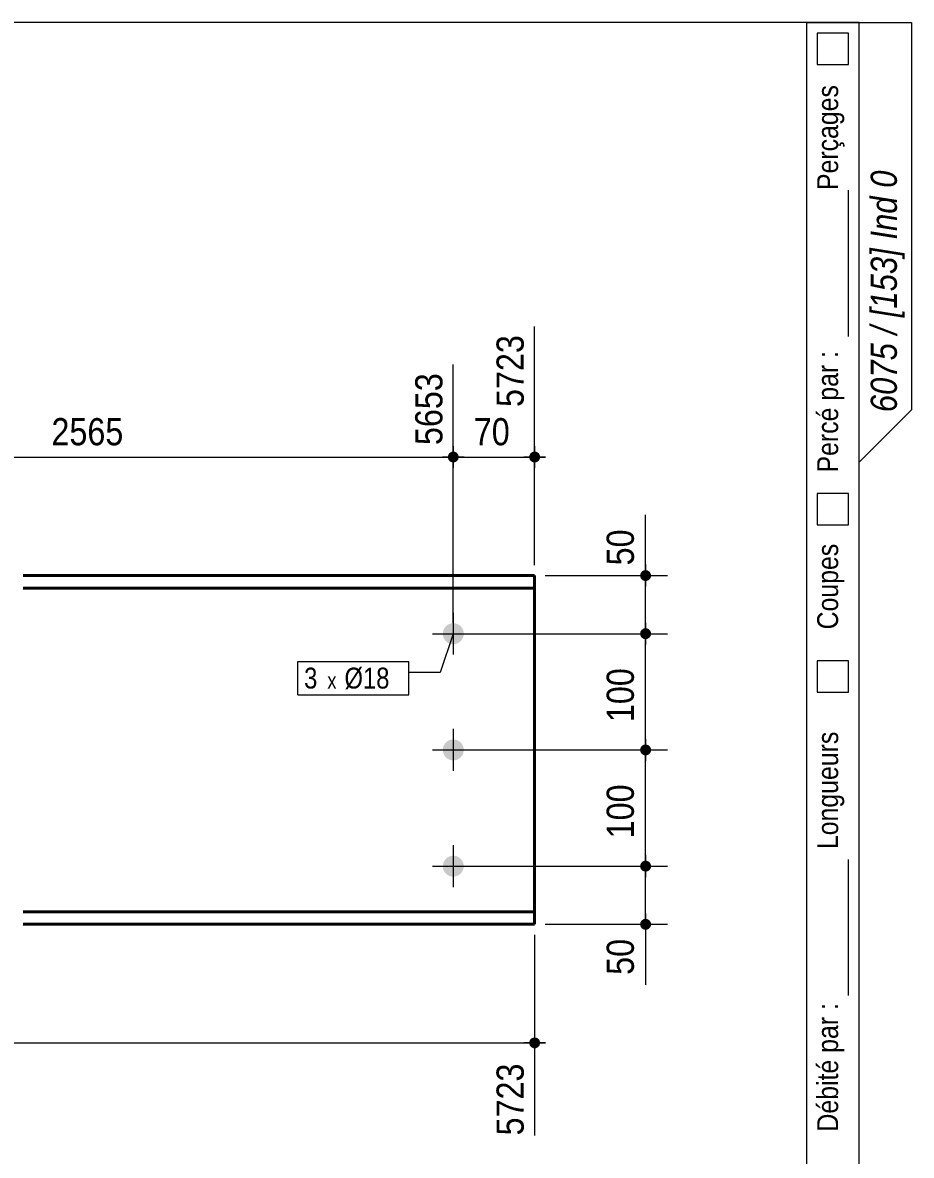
# Model space of a CAD drawing. Header units: millimetres. Extents: x 2 to 287, y 5 to 195.
# Drawn here: x 202.1 to 287, y 86.7 to 195 of the extents above; entities that cross this region are included whole.
import ezdxf

# ---------------------------------------------------------------- set-up
doc = ezdxf.new("R2010")
doc.units = ezdxf.units.MM
for name, color, linetype, lineweight in [('Autre type objet', 1, 'Continuous', 0), ('Boulon', 7, 'Continuous', 0), ('Cotation', 7, 'Continuous', 0), ('Désignation boulon', 3, 'Continuous', 0), ('Feuille dessin', 5, 'Continuous', 0), ('Piece', 2, 'Continuous', 0)]:
    doc.layers.add(name, color=color, linetype=linetype, lineweight=lineweight)
doc.styles.add('ARIAL', font='ARIAL.TTF')
doc.styles.add('ARIAL_ITALIC', font='ARIALI.TTF')
doc.styles.add('COMIC_SANS_MS', font='COMIC.TTF')

# ---------------------------------------------------------------- blocks, each defined once
blk = doc.blocks.new('*A6')
at = {"layer": 'Boulon'}
for points in [[(242.22, 136.61), (242.22, 136.64), (242.22, 136.66), (242.22, 136.69), (242.22, 136.71), (242.23, 136.74), (242.23, 136.76), (242.24, 136.79), (242.24, 136.81), (242.25, 136.83), (242.25, 136.86), (242.26, 136.88), (242.27, 136.9), (242.28, 136.93), (242.28, 136.95), (242.29, 136.97), (242.3, 137), (242.31, 137.02), (242.32, 137.04), (242.34, 137.06), (242.35, 137.08), (242.36, 137.1), (242.37, 137.13), (242.39, 137.15), (242.4, 137.17), (242.41, 137.19), (242.43, 137.21), (242.44, 137.22), (242.46, 137.24), (242.48, 137.26), (242.49, 137.28), (242.51, 137.3), (242.53, 137.31), (242.55, 137.33), (242.56, 137.35), (242.58, 137.36), (242.6, 137.38), (242.62, 137.39), (242.64, 137.41), (242.66, 137.42), (242.68, 137.43), (242.7, 137.45), (242.72, 137.46), (242.75, 137.47), (242.77, 137.48), (242.79, 137.49), (242.81, 137.5), (242.83, 137.51), (242.86, 137.52), (242.88, 137.53), (242.9, 137.54), (242.93, 137.55), (242.95, 137.55), (242.97, 137.56), (243, 137.57), (243.02, 137.57), (243.05, 137.58), (243.07, 137.58), (243.09, 137.58), (243.12, 137.59), (243.14, 137.59), (243.17, 137.59), (243.19, 137.59), (243.22, 137.59), (243.24, 137.59), (243.27, 137.59), (243.29, 137.59), (243.32, 137.59), (243.34, 137.58), (243.36, 137.58), (243.39, 137.58), (243.41, 137.57), (243.44, 137.57), (243.46, 137.56), (243.48, 137.55), (243.51, 137.55), (243.53, 137.54), (243.55, 137.53), (243.58, 137.52), (243.6, 137.51), (243.62, 137.5), (243.64, 137.49), (243.67, 137.48), (243.69, 137.47), (243.71, 137.46), (243.73, 137.45), (243.75, 137.43), (243.77, 137.42), (243.79, 137.41), (243.81, 137.39), (243.83, 137.38), (243.85, 137.36), (243.87, 137.35), (243.89, 137.33), (243.91, 137.31), (243.92, 137.3), (243.94, 137.28), (243.96, 137.26), (243.97, 137.24), (243.99, 137.22), (244.01, 137.21), (244.02, 137.19), (244.03, 137.17), (244.05, 137.15), (244.06, 137.13), (244.08, 137.1), (244.09, 137.08), (244.1, 137.06), (244.11, 137.04), (244.12, 137.02), (244.13, 137), (244.14, 136.97), (244.15, 136.95), (244.16, 136.93), (244.17, 136.9), (244.17, 136.88), (244.18, 136.86), (244.19, 136.83), (244.19, 136.81), (244.2, 136.79), (244.2, 136.76), (244.21, 136.74), (244.21, 136.71), (244.21, 136.69), (244.21, 136.66), (244.22, 136.64), (244.22, 136.61), (244.22, 136.59), (244.22, 136.57), (244.22, 136.54), (244.21, 136.52), (244.21, 136.49), (244.21, 136.47), (244.21, 136.44), (244.2, 136.42), (244.2, 136.39), (244.19, 136.37), (244.19, 136.35), (244.18, 136.32), (244.17, 136.3), (244.17, 136.28), (244.16, 136.25), (244.15, 136.23), (244.14, 136.21), (244.13, 136.18), (244.12, 136.16), (244.11, 136.14), (244.1, 136.12), (244.09, 136.1), (244.08, 136.08), (244.06, 136.06), (244.05, 136.03), (244.03, 136.01), (244.02, 135.99), (244.01, 135.97), (243.99, 135.96), (243.97, 135.94), (243.96, 135.92), (243.94, 135.9), (243.92, 135.88), (243.91, 135.87), (243.89, 135.85), (243.87, 135.83), (243.85, 135.82), (243.83, 135.8), (243.81, 135.79), (243.79, 135.77), (243.77, 135.76), (243.75, 135.75), (243.73, 135.73), (243.71, 135.72), (243.69, 135.71), (243.67, 135.7), (243.64, 135.69), (243.62, 135.68), (243.6, 135.67), (243.58, 135.66), (243.55, 135.65), (243.53, 135.64), (243.51, 135.63), (243.48, 135.63), (243.46, 135.62), (243.44, 135.61), (243.41, 135.61), (243.39, 135.6), (243.36, 135.6), (243.34, 135.6), (243.32, 135.59), (243.29, 135.59), (243.27, 135.59), (243.24, 135.59), (243.22, 135.59), (243.19, 135.59), (243.17, 135.59), (243.14, 135.59), (243.12, 135.59), (243.09, 135.6), (243.07, 135.6), (243.05, 135.6), (243.02, 135.61), (243, 135.61), (242.97, 135.62), (242.95, 135.63), (242.93, 135.63), (242.9, 135.64), (242.88, 135.65), (242.86, 135.66), (242.83, 135.67), (242.81, 135.68), (242.79, 135.69), (242.77, 135.7), (242.75, 135.71), (242.72, 135.72), (242.7, 135.73), (242.68, 135.75), (242.66, 135.76), (242.64, 135.77), (242.62, 135.79), (242.6, 135.8), (242.58, 135.82), (242.56, 135.83), (242.55, 135.85), (242.53, 135.87), (242.51, 135.88), (242.49, 135.9), (242.48, 135.92), (242.46, 135.94), (242.44, 135.96), (242.43, 135.97), (242.41, 135.99), (242.4, 136.01), (242.39, 136.03), (242.37, 136.06), (242.36, 136.08), (242.35, 136.1), (242.34, 136.12), (242.32, 136.14), (242.31, 136.16), (242.3, 136.18), (242.29, 136.21), (242.28, 136.23), (242.28, 136.25), (242.27, 136.28), (242.26, 136.3), (242.25, 136.32), (242.25, 136.35), (242.24, 136.37), (242.24, 136.39), (242.23, 136.42), (242.23, 136.44), (242.22, 136.47), (242.22, 136.49), (242.22, 136.52), (242.22, 136.54), (242.22, 136.57), (242.22, 136.59)], [(242.22, 125.5), (242.22, 125.53), (242.22, 125.55), (242.22, 125.58), (242.22, 125.6), (242.23, 125.63), (242.23, 125.65), (242.24, 125.67), (242.24, 125.7), (242.25, 125.72), (242.25, 125.75), (242.26, 125.77), (242.27, 125.79), (242.28, 125.82), (242.28, 125.84), (242.29, 125.86), (242.3, 125.88), (242.31, 125.91), (242.32, 125.93), (242.34, 125.95), (242.35, 125.97), (242.36, 125.99), (242.37, 126.01), (242.39, 126.03), (242.4, 126.05), (242.41, 126.07), (242.43, 126.09), (242.44, 126.11), (242.46, 126.13), (242.48, 126.15), (242.49, 126.17), (242.51, 126.19), (242.53, 126.2), (242.55, 126.22), (242.56, 126.24), (242.58, 126.25), (242.6, 126.27), (242.62, 126.28), (242.64, 126.3), (242.66, 126.31), (242.68, 126.32), (242.7, 126.34), (242.72, 126.35), (242.75, 126.36), (242.77, 126.37), (242.79, 126.38), (242.81, 126.39), (242.83, 126.4), (242.86, 126.41), (242.88, 126.42), (242.9, 126.43), (242.93, 126.44), (242.95, 126.44), (242.97, 126.45), (243, 126.45), (243.02, 126.46), (243.05, 126.46), (243.07, 126.47), (243.09, 126.47), (243.12, 126.47), (243.14, 126.48), (243.17, 126.48), (243.19, 126.48), (243.22, 126.48), (243.24, 126.48), (243.27, 126.48), (243.29, 126.48), (243.32, 126.47), (243.34, 126.47), (243.36, 126.47), (243.39, 126.46), (243.41, 126.46), (243.44, 126.45), (243.46, 126.45), (243.48, 126.44), (243.51, 126.44), (243.53, 126.43), (243.55, 126.42), (243.58, 126.41), (243.6, 126.4), (243.62, 126.39), (243.64, 126.38), (243.67, 126.37), (243.69, 126.36), (243.71, 126.35), (243.73, 126.34), (243.75, 126.32), (243.77, 126.31), (243.79, 126.3), (243.81, 126.28), (243.83, 126.27), (243.85, 126.25), (243.87, 126.24), (243.89, 126.22), (243.91, 126.2), (243.92, 126.19), (243.94, 126.17), (243.96, 126.15), (243.97, 126.13), (243.99, 126.11), (244.01, 126.09), (244.02, 126.07), (244.03, 126.05), (244.05, 126.03), (244.06, 126.01), (244.08, 125.99), (244.09, 125.97), (244.1, 125.95), (244.11, 125.93), (244.12, 125.91), (244.13, 125.88), (244.14, 125.86), (244.15, 125.84), (244.16, 125.82), (244.17, 125.79), (244.17, 125.77), (244.18, 125.75), (244.19, 125.72), (244.19, 125.7), (244.2, 125.67), (244.2, 125.65), (244.21, 125.63), (244.21, 125.6), (244.21, 125.58), (244.21, 125.55), (244.22, 125.53), (244.22, 125.5), (244.22, 125.48), (244.22, 125.45), (244.22, 125.43), (244.21, 125.41), (244.21, 125.38), (244.21, 125.36), (244.21, 125.33), (244.2, 125.31), (244.2, 125.28), (244.19, 125.26), (244.19, 125.24), (244.18, 125.21), (244.17, 125.19), (244.17, 125.17), (244.16, 125.14), (244.15, 125.12), (244.14, 125.1), (244.13, 125.07), (244.12, 125.05), (244.11, 125.03), (244.1, 125.01), (244.09, 124.99), (244.08, 124.96), (244.06, 124.94), (244.05, 124.92), (244.03, 124.9), (244.02, 124.88), (244.01, 124.86), (243.99, 124.84), (243.97, 124.83), (243.96, 124.81), (243.94, 124.79), (243.92, 124.77), (243.91, 124.75), (243.89, 124.74), (243.87, 124.72), (243.85, 124.71), (243.83, 124.69), (243.81, 124.68), (243.79, 124.66), (243.77, 124.65), (243.75, 124.63), (243.73, 124.62), (243.71, 124.61), (243.69, 124.6), (243.67, 124.59), (243.64, 124.57), (243.62, 124.56), (243.6, 124.56), (243.58, 124.55), (243.55, 124.54), (243.53, 124.53), (243.51, 124.52), (243.48, 124.52), (243.46, 124.51), (243.44, 124.5), (243.41, 124.5), (243.39, 124.49), (243.36, 124.49), (243.34, 124.49), (243.32, 124.48), (243.29, 124.48), (243.27, 124.48), (243.24, 124.48), (243.22, 124.48), (243.19, 124.48), (243.17, 124.48), (243.14, 124.48), (243.12, 124.48), (243.09, 124.49), (243.07, 124.49), (243.05, 124.49), (243.02, 124.5), (243, 124.5), (242.97, 124.51), (242.95, 124.52), (242.93, 124.52), (242.9, 124.53), (242.88, 124.54), (242.86, 124.55), (242.83, 124.56), (242.81, 124.56), (242.79, 124.57), (242.77, 124.59), (242.75, 124.6), (242.72, 124.61), (242.7, 124.62), (242.68, 124.63), (242.66, 124.65), (242.64, 124.66), (242.62, 124.68), (242.6, 124.69), (242.58, 124.71), (242.56, 124.72), (242.55, 124.74), (242.53, 124.75), (242.51, 124.77), (242.49, 124.79), (242.48, 124.81), (242.46, 124.83), (242.44, 124.84), (242.43, 124.86), (242.41, 124.88), (242.4, 124.9), (242.39, 124.92), (242.37, 124.94), (242.36, 124.96), (242.35, 124.99), (242.34, 125.01), (242.32, 125.03), (242.31, 125.05), (242.3, 125.07), (242.29, 125.1), (242.28, 125.12), (242.28, 125.14), (242.27, 125.17), (242.26, 125.19), (242.25, 125.21), (242.25, 125.24), (242.24, 125.26), (242.24, 125.28), (242.23, 125.31), (242.23, 125.33), (242.22, 125.36), (242.22, 125.38), (242.22, 125.41), (242.22, 125.43), (242.22, 125.45), (242.22, 125.48)], [(242.22, 114.39), (242.22, 114.42), (242.22, 114.44), (242.22, 114.47), (242.22, 114.49), (242.23, 114.51), (242.23, 114.54), (242.24, 114.56), (242.24, 114.59), (242.25, 114.61), (242.25, 114.63), (242.26, 114.66), (242.27, 114.68), (242.28, 114.7), (242.28, 114.73), (242.29, 114.75), (242.3, 114.77), (242.31, 114.8), (242.32, 114.82), (242.34, 114.84), (242.35, 114.86), (242.36, 114.88), (242.37, 114.9), (242.39, 114.92), (242.4, 114.94), (242.41, 114.96), (242.43, 114.98), (242.44, 115), (242.46, 115.02), (242.48, 115.04), (242.49, 115.06), (242.51, 115.07), (242.53, 115.09), (242.55, 115.11), (242.56, 115.13), (242.58, 115.14), (242.6, 115.16), (242.62, 115.17), (242.64, 115.19), (242.66, 115.2), (242.68, 115.21), (242.7, 115.23), (242.72, 115.24), (242.75, 115.25), (242.77, 115.26), (242.79, 115.27), (242.81, 115.28), (242.83, 115.29), (242.86, 115.3), (242.88, 115.31), (242.9, 115.32), (242.93, 115.32), (242.95, 115.33), (242.97, 115.34), (243, 115.34), (243.02, 115.35), (243.05, 115.35), (243.07, 115.36), (243.09, 115.36), (243.12, 115.36), (243.14, 115.37), (243.17, 115.37), (243.19, 115.37), (243.22, 115.37), (243.24, 115.37), (243.27, 115.37), (243.29, 115.37), (243.32, 115.36), (243.34, 115.36), (243.36, 115.36), (243.39, 115.35), (243.41, 115.35), (243.44, 115.34), (243.46, 115.34), (243.48, 115.33), (243.51, 115.32), (243.53, 115.32), (243.55, 115.31), (243.58, 115.3), (243.6, 115.29), (243.62, 115.28), (243.64, 115.27), (243.67, 115.26), (243.69, 115.25), (243.71, 115.24), (243.73, 115.23), (243.75, 115.21), (243.77, 115.2), (243.79, 115.19), (243.81, 115.17), (243.83, 115.16), (243.85, 115.14), (243.87, 115.13), (243.89, 115.11), (243.91, 115.09), (243.92, 115.07), (243.94, 115.06), (243.96, 115.04), (243.97, 115.02), (243.99, 115), (244.01, 114.98), (244.02, 114.96), (244.03, 114.94), (244.05, 114.92), (244.06, 114.9), (244.08, 114.88), (244.09, 114.86), (244.1, 114.84), (244.11, 114.82), (244.12, 114.8), (244.13, 114.77), (244.14, 114.75), (244.15, 114.73), (244.16, 114.7), (244.17, 114.68), (244.17, 114.66), (244.18, 114.63), (244.19, 114.61), (244.19, 114.59), (244.2, 114.56), (244.2, 114.54), (244.21, 114.51), (244.21, 114.49), (244.21, 114.47), (244.21, 114.44), (244.22, 114.42), (244.22, 114.39), (244.22, 114.37), (244.22, 114.34), (244.22, 114.32), (244.21, 114.29), (244.21, 114.27), (244.21, 114.25), (244.21, 114.22), (244.2, 114.2), (244.2, 114.17), (244.19, 114.15), (244.19, 114.12), (244.18, 114.1), (244.17, 114.08), (244.17, 114.05), (244.16, 114.03), (244.15, 114.01), (244.14, 113.99), (244.13, 113.96), (244.12, 113.94), (244.11, 113.92), (244.1, 113.9), (244.09, 113.87), (244.08, 113.85), (244.06, 113.83), (244.05, 113.81), (244.03, 113.79), (244.02, 113.77), (244.01, 113.75), (243.99, 113.73), (243.97, 113.71), (243.96, 113.7), (243.94, 113.68), (243.92, 113.66), (243.91, 113.64), (243.89, 113.63), (243.87, 113.61), (243.85, 113.59), (243.83, 113.58), (243.81, 113.56), (243.79, 113.55), (243.77, 113.54), (243.75, 113.52), (243.73, 113.51), (243.71, 113.5), (243.69, 113.49), (243.67, 113.47), (243.64, 113.46), (243.62, 113.45), (243.6, 113.44), (243.58, 113.43), (243.55, 113.43), (243.53, 113.42), (243.51, 113.41), (243.48, 113.4), (243.46, 113.4), (243.44, 113.39), (243.41, 113.39), (243.39, 113.38), (243.36, 113.38), (243.34, 113.38), (243.32, 113.37), (243.29, 113.37), (243.27, 113.37), (243.24, 113.37), (243.22, 113.37), (243.19, 113.37), (243.17, 113.37), (243.14, 113.37), (243.12, 113.37), (243.09, 113.38), (243.07, 113.38), (243.05, 113.38), (243.02, 113.39), (243, 113.39), (242.97, 113.4), (242.95, 113.4), (242.93, 113.41), (242.9, 113.42), (242.88, 113.43), (242.86, 113.43), (242.83, 113.44), (242.81, 113.45), (242.79, 113.46), (242.77, 113.47), (242.75, 113.49), (242.72, 113.5), (242.7, 113.51), (242.68, 113.52), (242.66, 113.54), (242.64, 113.55), (242.62, 113.56), (242.6, 113.58), (242.58, 113.59), (242.56, 113.61), (242.55, 113.63), (242.53, 113.64), (242.51, 113.66), (242.49, 113.68), (242.48, 113.7), (242.46, 113.71), (242.44, 113.73), (242.43, 113.75), (242.41, 113.77), (242.4, 113.79), (242.39, 113.81), (242.37, 113.83), (242.36, 113.85), (242.35, 113.87), (242.34, 113.9), (242.32, 113.92), (242.31, 113.94), (242.3, 113.96), (242.29, 113.99), (242.28, 114.01), (242.28, 114.03), (242.27, 114.05), (242.26, 114.08), (242.25, 114.1), (242.25, 114.12), (242.24, 114.15), (242.24, 114.17), (242.23, 114.2), (242.23, 114.22), (242.22, 114.25), (242.22, 114.27), (242.22, 114.29), (242.22, 114.32), (242.22, 114.34), (242.22, 114.37)]]:
    blk.add_hatch(color=256, dxfattribs=at).paths.add_polyline_path(points, flags=17)
at = {"layer": 'Boulon', "linetype": 'Continuous', "lineweight": 0}
for p, q in [((243.22, 138.59), (243.22, 134.59)), ((241.22, 136.59), (245.22, 136.59)), ((243.22, 127.48), (243.22, 123.48)), ((241.22, 125.48), (245.22, 125.48)), ((243.22, 116.37), (243.22, 112.37)), ((241.22, 114.37), (245.22, 114.37))]:
    blk.add_line(p, q, dxfattribs=at)
blk = doc.blocks.new('*A7')
at = {"layer": 'Piece', "color": 2, "linetype": 'Continuous', "lineweight": 40}
for p, q in [((202.106034, 142.145616), (250.994923, 142.145616)), ((250.994923, 142.145616), (250.994923, 108.812283)), ((250.994923, 140.956728), (202.106034, 140.956728)), ((250.994923, 110.001172), (202.106034, 110.001172)), ((250.994923, 108.812283), (202.106034, 108.812283))]:
    blk.add_line(p, q, dxfattribs=at)
blk = doc.blocks.new('*A8')
at = {"layer": 'Feuille dessin', "linetype": 'Continuous', "lineweight": 0}
for p, q in [((282, 195), (5, 195)), ((282, 5), (282, 195))]:
    blk.add_line(p, q, dxfattribs=at)
blk = doc.blocks.new('*A10')
at = {"layer": 'Autre type objet', "linetype": 'Continuous', "lineweight": 0}
for p, q in [((277, 42), (277, 195)), ((277, 195), (287, 195)), ((282, 42), (282, 195)), ((287, 195), (287, 158)), ((278, 194), (278, 191)), ((281, 194), (278, 194)), ((281, 191), (281, 194)), ((278, 191), (281, 191)), ((281, 165), (281, 179)), ((287, 158), (282, 153)), ((278, 150), (278, 147)), ((281, 150), (278, 150)), ((281, 147), (281, 150)), ((278, 147), (281, 147)), ((278, 134), (278, 131)), ((281, 134), (278, 134)), ((281, 131), (281, 134)), ((278, 131), (281, 131)), ((281, 102), (281, 115))]:
    blk.add_line(p, q, dxfattribs=at)
at = {"layer": 'Autre type objet', "width": 0.85}
for s, height, style, p in [('Perçages', 2, 'ARIAL', (280, 179)), ('6075 / [153] Ind 0', 2.5, 'ARIAL_ITALIC', (285.619109, 157.760245)), ('Percé par :', 2, 'ARIAL', (280, 152)), ('Coupes', 2, 'ARIAL', (280, 137)), ('Longueurs', 2, 'ARIAL', (280, 116)), ('Débité par :', 2, 'ARIAL', (280, 89))]:
    blk.add_text(s, height=height, rotation=90, dxfattribs=dict(at, style=style)).set_placement(p)
blk = doc.blocks.new('*A15')
at = {"layer": 'Cotation'}
blk.add_hatch(color=256, dxfattribs=at).paths.add_polyline_path([(250.97, 96.96), (250.94, 96.96), (250.92, 96.96), (250.89, 96.97), (250.87, 96.97), (250.84, 96.98), (250.82, 96.99), (250.8, 97), (250.77, 97.01), (250.75, 97.02), (250.73, 97.03), (250.71, 97.05), (250.69, 97.06), (250.67, 97.08), (250.65, 97.09), (250.63, 97.11), (250.61, 97.13), (250.59, 97.15), (250.58, 97.17), (250.56, 97.19), (250.55, 97.21), (250.54, 97.23), (250.52, 97.26), (250.51, 97.28), (250.51, 97.3), (250.5, 97.33), (250.49, 97.35), (250.48, 97.38), (250.48, 97.4), (250.48, 97.43), (250.48, 97.45), (250.47, 97.48), (250.48, 97.5), (250.48, 97.53), (250.48, 97.56), (250.48, 97.58), (250.49, 97.61), (250.5, 97.63), (250.51, 97.65), (250.51, 97.68), (250.52, 97.7), (250.54, 97.72), (250.55, 97.75), (250.56, 97.77), (250.58, 97.79), (250.59, 97.81), (250.61, 97.83), (250.63, 97.85), (250.65, 97.86), (250.67, 97.88), (250.69, 97.9), (250.71, 97.91), (250.73, 97.92), (250.75, 97.94), (250.77, 97.95), (250.8, 97.96), (250.82, 97.97), (250.84, 97.98), (250.87, 97.98), (250.89, 97.99), (250.92, 97.99), (250.94, 98), (250.97, 98), (250.99, 98), (251.02, 98), (251.05, 98), (251.07, 97.99), (251.1, 97.99), (251.12, 97.98), (251.15, 97.98), (251.17, 97.97), (251.19, 97.96), (251.22, 97.95), (251.24, 97.94), (251.26, 97.92), (251.28, 97.91), (251.3, 97.9), (251.32, 97.88), (251.34, 97.86), (251.36, 97.85), (251.38, 97.83), (251.4, 97.81), (251.41, 97.79), (251.43, 97.77), (251.44, 97.75), (251.45, 97.72), (251.46, 97.7), (251.48, 97.68), (251.48, 97.65), (251.49, 97.63), (251.5, 97.61), (251.5, 97.58), (251.51, 97.56), (251.51, 97.53), (251.51, 97.5), (251.51, 97.48), (251.51, 97.45), (251.51, 97.43), (251.51, 97.4), (251.5, 97.38), (251.5, 97.35), (251.49, 97.33), (251.48, 97.3), (251.48, 97.28), (251.46, 97.26), (251.45, 97.23), (251.44, 97.21), (251.43, 97.19), (251.41, 97.17), (251.4, 97.15), (251.38, 97.13), (251.36, 97.11), (251.34, 97.09), (251.32, 97.08), (251.3, 97.06), (251.28, 97.05), (251.26, 97.03), (251.24, 97.02), (251.22, 97.01), (251.19, 97), (251.17, 96.99), (251.15, 96.98), (251.12, 96.97), (251.1, 96.97), (251.07, 96.96), (251.05, 96.96), (251.02, 96.96), (250.99, 96.96)], flags=17)
at = {"layer": 'Cotation', "linetype": 'Continuous', "lineweight": 0}
for p, q in [((250.99, 107.81), (250.99, 88.63)), ((39.82, 97.48), (250.99, 97.48)), ((252.03, 97.48), (249.95, 97.48)), ((250.99, 98.52), (250.99, 96.44)), ((250.99, 97.48), (252.03, 97.48))]:
    blk.add_line(p, q, dxfattribs=at)
at = {"layer": 'Cotation'}
blk.add_point((250.99, 97.48), dxfattribs=at)
at = {"layer": 'Cotation', "style": 'ARIAL', "width": 0.85}
blk.add_text('5723', height=2.6, rotation=90.0002, dxfattribs=at).set_placement((249.95, 88.63))
blk = doc.blocks.new('*A21')
at = {"layer": 'Cotation'}
for points in [[(174.1, 152.96), (174.07, 152.96), (174.04, 152.96), (174.02, 152.97), (173.99, 152.97), (173.97, 152.98), (173.95, 152.99), (173.92, 153), (173.9, 153.01), (173.88, 153.02), (173.85, 153.03), (173.83, 153.05), (173.81, 153.06), (173.79, 153.08), (173.77, 153.09), (173.75, 153.11), (173.74, 153.13), (173.72, 153.15), (173.7, 153.17), (173.69, 153.19), (173.67, 153.21), (173.66, 153.23), (173.65, 153.26), (173.64, 153.28), (173.63, 153.3), (173.62, 153.33), (173.62, 153.35), (173.61, 153.38), (173.61, 153.4), (173.6, 153.43), (173.6, 153.45), (173.6, 153.48), (173.6, 153.5), (173.6, 153.53), (173.61, 153.56), (173.61, 153.58), (173.62, 153.61), (173.62, 153.63), (173.63, 153.65), (173.64, 153.68), (173.65, 153.7), (173.66, 153.72), (173.67, 153.75), (173.69, 153.77), (173.7, 153.79), (173.72, 153.81), (173.74, 153.83), (173.75, 153.85), (173.77, 153.86), (173.79, 153.88), (173.81, 153.9), (173.83, 153.91), (173.85, 153.92), (173.88, 153.94), (173.9, 153.95), (173.92, 153.96), (173.95, 153.97), (173.97, 153.98), (173.99, 153.98), (174.02, 153.99), (174.04, 153.99), (174.07, 154), (174.1, 154), (174.12, 154), (174.15, 154), (174.17, 154), (174.2, 153.99), (174.22, 153.99), (174.25, 153.98), (174.27, 153.98), (174.3, 153.97), (174.32, 153.96), (174.34, 153.95), (174.37, 153.94), (174.39, 153.92), (174.41, 153.91), (174.43, 153.9), (174.45, 153.88), (174.47, 153.86), (174.49, 153.85), (174.51, 153.83), (174.52, 153.81), (174.54, 153.79), (174.55, 153.77), (174.57, 153.75), (174.58, 153.72), (174.59, 153.7), (174.6, 153.68), (174.61, 153.65), (174.62, 153.63), (174.62, 153.61), (174.63, 153.58), (174.63, 153.56), (174.64, 153.53), (174.64, 153.5), (174.64, 153.48), (174.64, 153.45), (174.64, 153.43), (174.63, 153.4), (174.63, 153.38), (174.62, 153.35), (174.62, 153.33), (174.61, 153.3), (174.6, 153.28), (174.59, 153.26), (174.58, 153.23), (174.57, 153.21), (174.55, 153.19), (174.54, 153.17), (174.52, 153.15), (174.51, 153.13), (174.49, 153.11), (174.47, 153.09), (174.45, 153.08), (174.43, 153.06), (174.41, 153.05), (174.39, 153.03), (174.37, 153.02), (174.34, 153.01), (174.32, 153), (174.3, 152.99), (174.27, 152.98), (174.25, 152.97), (174.22, 152.97), (174.2, 152.96), (174.17, 152.96), (174.15, 152.96), (174.12, 152.96)], [(243.19, 152.96), (243.17, 152.96), (243.14, 152.96), (243.12, 152.97), (243.09, 152.97), (243.07, 152.98), (243.04, 152.99), (243.02, 153), (242.99, 153.01), (242.97, 153.02), (242.95, 153.03), (242.93, 153.05), (242.91, 153.06), (242.89, 153.08), (242.87, 153.09), (242.85, 153.11), (242.83, 153.13), (242.82, 153.15), (242.8, 153.17), (242.78, 153.19), (242.77, 153.21), (242.76, 153.23), (242.75, 153.26), (242.74, 153.28), (242.73, 153.3), (242.72, 153.33), (242.71, 153.35), (242.71, 153.38), (242.7, 153.4), (242.7, 153.43), (242.7, 153.45), (242.7, 153.48), (242.7, 153.5), (242.7, 153.53), (242.7, 153.56), (242.71, 153.58), (242.71, 153.61), (242.72, 153.63), (242.73, 153.65), (242.74, 153.68), (242.75, 153.7), (242.76, 153.72), (242.77, 153.75), (242.78, 153.77), (242.8, 153.79), (242.82, 153.81), (242.83, 153.83), (242.85, 153.85), (242.87, 153.86), (242.89, 153.88), (242.91, 153.9), (242.93, 153.91), (242.95, 153.92), (242.97, 153.94), (242.99, 153.95), (243.02, 153.96), (243.04, 153.97), (243.07, 153.98), (243.09, 153.98), (243.12, 153.99), (243.14, 153.99), (243.17, 154), (243.19, 154), (243.22, 154), (243.24, 154), (243.27, 154), (243.29, 153.99), (243.32, 153.99), (243.34, 153.98), (243.37, 153.98), (243.39, 153.97), (243.42, 153.96), (243.44, 153.95), (243.46, 153.94), (243.48, 153.92), (243.51, 153.91), (243.53, 153.9), (243.55, 153.88), (243.57, 153.86), (243.58, 153.85), (243.6, 153.83), (243.62, 153.81), (243.63, 153.79), (243.65, 153.77), (243.66, 153.75), (243.68, 153.72), (243.69, 153.7), (243.7, 153.68), (243.71, 153.65), (243.71, 153.63), (243.72, 153.61), (243.73, 153.58), (243.73, 153.56), (243.73, 153.53), (243.74, 153.5), (243.74, 153.48), (243.74, 153.45), (243.73, 153.43), (243.73, 153.4), (243.73, 153.38), (243.72, 153.35), (243.71, 153.33), (243.71, 153.3), (243.7, 153.28), (243.69, 153.26), (243.68, 153.23), (243.66, 153.21), (243.65, 153.19), (243.63, 153.17), (243.62, 153.15), (243.6, 153.13), (243.58, 153.11), (243.57, 153.09), (243.55, 153.08), (243.53, 153.06), (243.51, 153.05), (243.48, 153.03), (243.46, 153.02), (243.44, 153.01), (243.42, 153), (243.39, 152.99), (243.37, 152.98), (243.34, 152.97), (243.32, 152.97), (243.29, 152.96), (243.27, 152.96), (243.24, 152.96), (243.22, 152.96)]]:
    blk.add_hatch(color=256, dxfattribs=at).paths.add_polyline_path(points, flags=17)
at = {"layer": 'Cotation', "linetype": 'Continuous', "lineweight": 0}
for p, q in [((174.12, 137.59), (174.12, 165.97)), ((243.22, 137.59), (243.22, 162.33)), ((174.12, 154.52), (174.12, 152.44)), ((243.22, 154.52), (243.22, 152.44)), ((175.16, 153.48), (173.08, 153.48)), ((174.12, 153.48), (173.08, 153.48)), ((174.12, 153.48), (243.22, 153.48)), ((244.26, 153.48), (242.18, 153.48)), ((243.22, 153.48), (244.26, 153.48))]:
    blk.add_line(p, q, dxfattribs=at)
at = {"layer": 'Cotation'}
for p in [(174.12, 153.48), (243.22, 153.48)]:
    blk.add_point(p, dxfattribs=at)
at = {"layer": 'Cotation', "style": 'ARIAL', "width": 0.85}
blk.add_text('5653', height=2.6, rotation=90.0002, dxfattribs=at).set_placement((242.18, 154.62))
blk.add_text('2565', height=2.6, dxfattribs=at).set_placement((204.81, 154.6))
blk = doc.blocks.new('*A22')
at = {"layer": 'Cotation'}
for points in [[(243.19, 152.96), (243.17, 152.96), (243.14, 152.96), (243.12, 152.97), (243.09, 152.97), (243.07, 152.98), (243.04, 152.99), (243.02, 153), (242.99, 153.01), (242.97, 153.02), (242.95, 153.03), (242.93, 153.05), (242.91, 153.06), (242.89, 153.08), (242.87, 153.09), (242.85, 153.11), (242.83, 153.13), (242.82, 153.15), (242.8, 153.17), (242.78, 153.19), (242.77, 153.21), (242.76, 153.23), (242.75, 153.26), (242.74, 153.28), (242.73, 153.3), (242.72, 153.33), (242.71, 153.35), (242.71, 153.38), (242.7, 153.4), (242.7, 153.43), (242.7, 153.45), (242.7, 153.48), (242.7, 153.5), (242.7, 153.53), (242.7, 153.56), (242.71, 153.58), (242.71, 153.61), (242.72, 153.63), (242.73, 153.65), (242.74, 153.68), (242.75, 153.7), (242.76, 153.72), (242.77, 153.75), (242.78, 153.77), (242.8, 153.79), (242.82, 153.81), (242.83, 153.83), (242.85, 153.85), (242.87, 153.86), (242.89, 153.88), (242.91, 153.9), (242.93, 153.91), (242.95, 153.92), (242.97, 153.94), (242.99, 153.95), (243.02, 153.96), (243.04, 153.97), (243.07, 153.98), (243.09, 153.98), (243.12, 153.99), (243.14, 153.99), (243.17, 154), (243.19, 154), (243.22, 154), (243.24, 154), (243.27, 154), (243.29, 153.99), (243.32, 153.99), (243.34, 153.98), (243.37, 153.98), (243.39, 153.97), (243.42, 153.96), (243.44, 153.95), (243.46, 153.94), (243.48, 153.92), (243.51, 153.91), (243.53, 153.9), (243.55, 153.88), (243.57, 153.86), (243.58, 153.85), (243.6, 153.83), (243.62, 153.81), (243.63, 153.79), (243.65, 153.77), (243.66, 153.75), (243.68, 153.72), (243.69, 153.7), (243.7, 153.68), (243.71, 153.65), (243.71, 153.63), (243.72, 153.61), (243.73, 153.58), (243.73, 153.56), (243.73, 153.53), (243.74, 153.5), (243.74, 153.48), (243.74, 153.45), (243.73, 153.43), (243.73, 153.4), (243.73, 153.38), (243.72, 153.35), (243.71, 153.33), (243.71, 153.3), (243.7, 153.28), (243.69, 153.26), (243.68, 153.23), (243.66, 153.21), (243.65, 153.19), (243.63, 153.17), (243.62, 153.15), (243.6, 153.13), (243.58, 153.11), (243.57, 153.09), (243.55, 153.08), (243.53, 153.06), (243.51, 153.05), (243.48, 153.03), (243.46, 153.02), (243.44, 153.01), (243.42, 153), (243.39, 152.99), (243.37, 152.98), (243.34, 152.97), (243.32, 152.97), (243.29, 152.96), (243.27, 152.96), (243.24, 152.96), (243.22, 152.96)], [(250.97, 152.96), (250.94, 152.96), (250.92, 152.96), (250.89, 152.97), (250.87, 152.97), (250.84, 152.98), (250.82, 152.99), (250.8, 153), (250.77, 153.01), (250.75, 153.02), (250.73, 153.03), (250.71, 153.05), (250.69, 153.06), (250.67, 153.08), (250.65, 153.09), (250.63, 153.11), (250.61, 153.13), (250.59, 153.15), (250.58, 153.17), (250.56, 153.19), (250.55, 153.21), (250.54, 153.23), (250.52, 153.26), (250.51, 153.28), (250.51, 153.3), (250.5, 153.33), (250.49, 153.35), (250.48, 153.38), (250.48, 153.4), (250.48, 153.43), (250.48, 153.45), (250.47, 153.48), (250.48, 153.5), (250.48, 153.53), (250.48, 153.56), (250.48, 153.58), (250.49, 153.61), (250.5, 153.63), (250.51, 153.65), (250.51, 153.68), (250.52, 153.7), (250.54, 153.72), (250.55, 153.75), (250.56, 153.77), (250.58, 153.79), (250.59, 153.81), (250.61, 153.83), (250.63, 153.85), (250.65, 153.86), (250.67, 153.88), (250.69, 153.9), (250.71, 153.91), (250.73, 153.92), (250.75, 153.94), (250.77, 153.95), (250.8, 153.96), (250.82, 153.97), (250.84, 153.98), (250.87, 153.98), (250.89, 153.99), (250.92, 153.99), (250.94, 154), (250.97, 154), (250.99, 154), (251.02, 154), (251.05, 154), (251.07, 153.99), (251.1, 153.99), (251.12, 153.98), (251.15, 153.98), (251.17, 153.97), (251.19, 153.96), (251.22, 153.95), (251.24, 153.94), (251.26, 153.92), (251.28, 153.91), (251.3, 153.9), (251.32, 153.88), (251.34, 153.86), (251.36, 153.85), (251.38, 153.83), (251.4, 153.81), (251.41, 153.79), (251.43, 153.77), (251.44, 153.75), (251.45, 153.72), (251.46, 153.7), (251.48, 153.68), (251.48, 153.65), (251.49, 153.63), (251.5, 153.61), (251.5, 153.58), (251.51, 153.56), (251.51, 153.53), (251.51, 153.5), (251.51, 153.48), (251.51, 153.45), (251.51, 153.43), (251.51, 153.4), (251.5, 153.38), (251.5, 153.35), (251.49, 153.33), (251.48, 153.3), (251.48, 153.28), (251.46, 153.26), (251.45, 153.23), (251.44, 153.21), (251.43, 153.19), (251.41, 153.17), (251.4, 153.15), (251.38, 153.13), (251.36, 153.11), (251.34, 153.09), (251.32, 153.08), (251.3, 153.06), (251.28, 153.05), (251.26, 153.03), (251.24, 153.02), (251.22, 153.01), (251.19, 153), (251.17, 152.99), (251.15, 152.98), (251.12, 152.97), (251.1, 152.97), (251.07, 152.96), (251.05, 152.96), (251.02, 152.96), (250.99, 152.96)]]:
    blk.add_hatch(color=256, dxfattribs=at).paths.add_polyline_path(points, flags=17)
at = {"layer": 'Cotation', "linetype": 'Continuous', "lineweight": 0}
for p, q in [((250.99, 143.15), (250.99, 165.97)), ((243.22, 137.59), (243.22, 162.33)), ((243.22, 154.52), (243.22, 152.44)), ((250.99, 154.52), (250.99, 152.44)), ((244.26, 153.48), (242.18, 153.48)), ((243.22, 153.48), (242.18, 153.48)), ((243.22, 153.48), (250.99, 153.48)), ((252.03, 153.48), (249.95, 153.48)), ((250.99, 153.48), (252.03, 153.48))]:
    blk.add_line(p, q, dxfattribs=at)
at = {"layer": 'Cotation'}
for p in [(243.22, 153.48), (250.99, 153.48)]:
    blk.add_point(p, dxfattribs=at)
at = {"layer": 'Cotation', "style": 'ARIAL', "width": 0.85}
blk.add_text('5723', height=2.6, rotation=90.0002, dxfattribs=at).set_placement((249.95, 158.26))
blk.add_text('70', height=2.6, dxfattribs=at).set_placement((245.18, 154.6))
blk = doc.blocks.new('*A28')
at = {"layer": 'Cotation'}
for points in [[(261.57, 113.85), (261.55, 113.85), (261.52, 113.85), (261.5, 113.86), (261.47, 113.86), (261.45, 113.87), (261.42, 113.88), (261.4, 113.89), (261.38, 113.9), (261.35, 113.91), (261.33, 113.92), (261.31, 113.94), (261.29, 113.95), (261.27, 113.97), (261.25, 113.98), (261.23, 114), (261.21, 114.02), (261.2, 114.04), (261.18, 114.06), (261.17, 114.08), (261.15, 114.1), (261.14, 114.12), (261.13, 114.15), (261.12, 114.17), (261.11, 114.19), (261.1, 114.22), (261.09, 114.24), (261.09, 114.27), (261.08, 114.29), (261.08, 114.32), (261.08, 114.34), (261.08, 114.37), (261.08, 114.39), (261.08, 114.42), (261.08, 114.44), (261.09, 114.47), (261.09, 114.49), (261.1, 114.52), (261.11, 114.54), (261.12, 114.57), (261.13, 114.59), (261.14, 114.61), (261.15, 114.64), (261.17, 114.66), (261.18, 114.68), (261.2, 114.7), (261.21, 114.72), (261.23, 114.74), (261.25, 114.75), (261.27, 114.77), (261.29, 114.79), (261.31, 114.8), (261.33, 114.81), (261.35, 114.83), (261.38, 114.84), (261.4, 114.85), (261.42, 114.86), (261.45, 114.87), (261.47, 114.87), (261.5, 114.88), (261.52, 114.88), (261.55, 114.89), (261.57, 114.89), (261.6, 114.89), (261.62, 114.89), (261.65, 114.89), (261.68, 114.88), (261.7, 114.88), (261.73, 114.87), (261.75, 114.87), (261.77, 114.86), (261.8, 114.85), (261.82, 114.84), (261.84, 114.83), (261.87, 114.81), (261.89, 114.8), (261.91, 114.79), (261.93, 114.77), (261.95, 114.75), (261.97, 114.74), (261.98, 114.72), (262, 114.7), (262.02, 114.68), (262.03, 114.66), (262.05, 114.64), (262.06, 114.61), (262.07, 114.59), (262.08, 114.57), (262.09, 114.54), (262.1, 114.52), (262.1, 114.49), (262.11, 114.47), (262.11, 114.44), (262.12, 114.42), (262.12, 114.39), (262.12, 114.37), (262.12, 114.34), (262.12, 114.32), (262.11, 114.29), (262.11, 114.27), (262.1, 114.24), (262.1, 114.22), (262.09, 114.19), (262.08, 114.17), (262.07, 114.15), (262.06, 114.12), (262.05, 114.1), (262.03, 114.08), (262.02, 114.06), (262, 114.04), (261.98, 114.02), (261.97, 114), (261.95, 113.98), (261.93, 113.97), (261.91, 113.95), (261.89, 113.94), (261.87, 113.92), (261.84, 113.91), (261.82, 113.9), (261.8, 113.89), (261.77, 113.88), (261.75, 113.87), (261.73, 113.86), (261.7, 113.86), (261.68, 113.85), (261.65, 113.85), (261.62, 113.85), (261.6, 113.85)], [(261.57, 108.29), (261.55, 108.29), (261.52, 108.3), (261.5, 108.3), (261.47, 108.31), (261.45, 108.31), (261.42, 108.32), (261.4, 108.33), (261.38, 108.34), (261.35, 108.35), (261.33, 108.37), (261.31, 108.38), (261.29, 108.39), (261.27, 108.41), (261.25, 108.43), (261.23, 108.44), (261.21, 108.46), (261.2, 108.48), (261.18, 108.5), (261.17, 108.52), (261.15, 108.54), (261.14, 108.57), (261.13, 108.59), (261.12, 108.61), (261.11, 108.64), (261.1, 108.66), (261.09, 108.69), (261.09, 108.71), (261.08, 108.74), (261.08, 108.76), (261.08, 108.79), (261.08, 108.81), (261.08, 108.84), (261.08, 108.86), (261.08, 108.89), (261.09, 108.91), (261.09, 108.94), (261.1, 108.96), (261.11, 108.99), (261.12, 109.01), (261.13, 109.03), (261.14, 109.06), (261.15, 109.08), (261.17, 109.1), (261.18, 109.12), (261.2, 109.14), (261.21, 109.16), (261.23, 109.18), (261.25, 109.2), (261.27, 109.21), (261.29, 109.23), (261.31, 109.24), (261.33, 109.26), (261.35, 109.27), (261.38, 109.28), (261.4, 109.29), (261.42, 109.3), (261.45, 109.31), (261.47, 109.32), (261.5, 109.32), (261.52, 109.33), (261.55, 109.33), (261.57, 109.33), (261.6, 109.33), (261.62, 109.33), (261.65, 109.33), (261.68, 109.33), (261.7, 109.32), (261.73, 109.32), (261.75, 109.31), (261.77, 109.3), (261.8, 109.29), (261.82, 109.28), (261.84, 109.27), (261.87, 109.26), (261.89, 109.24), (261.91, 109.23), (261.93, 109.21), (261.95, 109.2), (261.97, 109.18), (261.98, 109.16), (262, 109.14), (262.02, 109.12), (262.03, 109.1), (262.05, 109.08), (262.06, 109.06), (262.07, 109.03), (262.08, 109.01), (262.09, 108.99), (262.1, 108.96), (262.1, 108.94), (262.11, 108.91), (262.11, 108.89), (262.12, 108.86), (262.12, 108.84), (262.12, 108.81), (262.12, 108.79), (262.12, 108.76), (262.11, 108.74), (262.11, 108.71), (262.1, 108.69), (262.1, 108.66), (262.09, 108.64), (262.08, 108.61), (262.07, 108.59), (262.06, 108.57), (262.05, 108.54), (262.03, 108.52), (262.02, 108.5), (262, 108.48), (261.98, 108.46), (261.97, 108.44), (261.95, 108.43), (261.93, 108.41), (261.91, 108.39), (261.89, 108.38), (261.87, 108.37), (261.84, 108.35), (261.82, 108.34), (261.8, 108.33), (261.77, 108.32), (261.75, 108.31), (261.73, 108.31), (261.7, 108.3), (261.68, 108.3), (261.65, 108.29), (261.62, 108.29), (261.6, 108.29)]]:
    blk.add_hatch(color=256, dxfattribs=at).paths.add_polyline_path(points, flags=17)
at = {"layer": 'Cotation', "linetype": 'Continuous', "lineweight": 0}
for p, q in [((261.6, 115.41), (261.6, 113.33)), ((261.6, 114.37), (261.6, 115.41)), ((244.22, 114.37), (263.68, 114.37)), ((260.56, 114.37), (262.64, 114.37)), ((261.6, 108.81), (261.6, 114.37)), ((261.6, 109.85), (261.6, 107.77)), ((251.99, 108.81), (263.68, 108.81)), ((260.56, 108.81), (262.64, 108.81)), ((261.6, 108.81), (261.6, 103.01)), ((261.6, 108.81), (261.6, 103.01))]:
    blk.add_line(p, q, dxfattribs=at)
at = {"layer": 'Cotation'}
for p in [(261.6, 114.37), (261.6, 108.81)]:
    blk.add_point(p, dxfattribs=at)
at = {"layer": 'Cotation', "style": 'ARIAL', "width": 0.85}
blk.add_text('50', height=2.6, rotation=90.0002, dxfattribs=at).set_placement((260.48, 103.98))
blk = doc.blocks.new('*A29')
at = {"layer": 'Cotation'}
for points in [[(261.57, 124.96), (261.55, 124.96), (261.52, 124.96), (261.5, 124.97), (261.47, 124.97), (261.45, 124.98), (261.42, 124.99), (261.4, 125), (261.38, 125.01), (261.35, 125.02), (261.33, 125.03), (261.31, 125.05), (261.29, 125.06), (261.27, 125.08), (261.25, 125.09), (261.23, 125.11), (261.21, 125.13), (261.2, 125.15), (261.18, 125.17), (261.17, 125.19), (261.15, 125.21), (261.14, 125.23), (261.13, 125.26), (261.12, 125.28), (261.11, 125.3), (261.1, 125.33), (261.09, 125.35), (261.09, 125.38), (261.08, 125.4), (261.08, 125.43), (261.08, 125.45), (261.08, 125.48), (261.08, 125.5), (261.08, 125.53), (261.08, 125.56), (261.09, 125.58), (261.09, 125.61), (261.1, 125.63), (261.11, 125.65), (261.12, 125.68), (261.13, 125.7), (261.14, 125.72), (261.15, 125.75), (261.17, 125.77), (261.18, 125.79), (261.2, 125.81), (261.21, 125.83), (261.23, 125.85), (261.25, 125.86), (261.27, 125.88), (261.29, 125.9), (261.31, 125.91), (261.33, 125.92), (261.35, 125.94), (261.38, 125.95), (261.4, 125.96), (261.42, 125.97), (261.45, 125.98), (261.47, 125.98), (261.5, 125.99), (261.52, 125.99), (261.55, 126), (261.57, 126), (261.6, 126), (261.62, 126), (261.65, 126), (261.68, 125.99), (261.7, 125.99), (261.73, 125.98), (261.75, 125.98), (261.77, 125.97), (261.8, 125.96), (261.82, 125.95), (261.84, 125.94), (261.87, 125.92), (261.89, 125.91), (261.91, 125.9), (261.93, 125.88), (261.95, 125.86), (261.97, 125.85), (261.98, 125.83), (262, 125.81), (262.02, 125.79), (262.03, 125.77), (262.05, 125.75), (262.06, 125.72), (262.07, 125.7), (262.08, 125.68), (262.09, 125.65), (262.1, 125.63), (262.1, 125.61), (262.11, 125.58), (262.11, 125.56), (262.12, 125.53), (262.12, 125.5), (262.12, 125.48), (262.12, 125.45), (262.12, 125.43), (262.11, 125.4), (262.11, 125.38), (262.1, 125.35), (262.1, 125.33), (262.09, 125.3), (262.08, 125.28), (262.07, 125.26), (262.06, 125.23), (262.05, 125.21), (262.03, 125.19), (262.02, 125.17), (262, 125.15), (261.98, 125.13), (261.97, 125.11), (261.95, 125.09), (261.93, 125.08), (261.91, 125.06), (261.89, 125.05), (261.87, 125.03), (261.84, 125.02), (261.82, 125.01), (261.8, 125), (261.77, 124.99), (261.75, 124.98), (261.73, 124.97), (261.7, 124.97), (261.68, 124.96), (261.65, 124.96), (261.62, 124.96), (261.6, 124.96)], [(261.57, 113.85), (261.55, 113.85), (261.52, 113.85), (261.5, 113.86), (261.47, 113.86), (261.45, 113.87), (261.42, 113.88), (261.4, 113.89), (261.38, 113.9), (261.35, 113.91), (261.33, 113.92), (261.31, 113.94), (261.29, 113.95), (261.27, 113.97), (261.25, 113.98), (261.23, 114), (261.21, 114.02), (261.2, 114.04), (261.18, 114.06), (261.17, 114.08), (261.15, 114.1), (261.14, 114.12), (261.13, 114.15), (261.12, 114.17), (261.11, 114.19), (261.1, 114.22), (261.09, 114.24), (261.09, 114.27), (261.08, 114.29), (261.08, 114.32), (261.08, 114.34), (261.08, 114.37), (261.08, 114.39), (261.08, 114.42), (261.08, 114.44), (261.09, 114.47), (261.09, 114.49), (261.1, 114.52), (261.11, 114.54), (261.12, 114.57), (261.13, 114.59), (261.14, 114.61), (261.15, 114.64), (261.17, 114.66), (261.18, 114.68), (261.2, 114.7), (261.21, 114.72), (261.23, 114.74), (261.25, 114.75), (261.27, 114.77), (261.29, 114.79), (261.31, 114.8), (261.33, 114.81), (261.35, 114.83), (261.38, 114.84), (261.4, 114.85), (261.42, 114.86), (261.45, 114.87), (261.47, 114.87), (261.5, 114.88), (261.52, 114.88), (261.55, 114.89), (261.57, 114.89), (261.6, 114.89), (261.62, 114.89), (261.65, 114.89), (261.68, 114.88), (261.7, 114.88), (261.73, 114.87), (261.75, 114.87), (261.77, 114.86), (261.8, 114.85), (261.82, 114.84), (261.84, 114.83), (261.87, 114.81), (261.89, 114.8), (261.91, 114.79), (261.93, 114.77), (261.95, 114.75), (261.97, 114.74), (261.98, 114.72), (262, 114.7), (262.02, 114.68), (262.03, 114.66), (262.05, 114.64), (262.06, 114.61), (262.07, 114.59), (262.08, 114.57), (262.09, 114.54), (262.1, 114.52), (262.1, 114.49), (262.11, 114.47), (262.11, 114.44), (262.12, 114.42), (262.12, 114.39), (262.12, 114.37), (262.12, 114.34), (262.12, 114.32), (262.11, 114.29), (262.11, 114.27), (262.1, 114.24), (262.1, 114.22), (262.09, 114.19), (262.08, 114.17), (262.07, 114.15), (262.06, 114.12), (262.05, 114.1), (262.03, 114.08), (262.02, 114.06), (262, 114.04), (261.98, 114.02), (261.97, 114), (261.95, 113.98), (261.93, 113.97), (261.91, 113.95), (261.89, 113.94), (261.87, 113.92), (261.84, 113.91), (261.82, 113.9), (261.8, 113.89), (261.77, 113.88), (261.75, 113.87), (261.73, 113.86), (261.7, 113.86), (261.68, 113.85), (261.65, 113.85), (261.62, 113.85), (261.6, 113.85)]]:
    blk.add_hatch(color=256, dxfattribs=at).paths.add_polyline_path(points, flags=17)
at = {"layer": 'Cotation', "linetype": 'Continuous', "lineweight": 0}
for p, q in [((261.6, 126.52), (261.6, 124.44)), ((261.6, 125.48), (261.6, 126.52)), ((244.22, 125.48), (263.68, 125.48)), ((260.56, 125.48), (262.64, 125.48)), ((261.6, 114.37), (261.6, 125.48)), ((261.6, 115.41), (261.6, 113.33)), ((244.22, 114.37), (263.68, 114.37)), ((260.56, 114.37), (262.64, 114.37)), ((261.6, 114.37), (261.6, 113.33))]:
    blk.add_line(p, q, dxfattribs=at)
at = {"layer": 'Cotation'}
for p in [(261.6, 125.48), (261.6, 114.37)]:
    blk.add_point(p, dxfattribs=at)
at = {"layer": 'Cotation', "style": 'ARIAL', "width": 0.85}
blk.add_text('100', height=2.6, rotation=90.0002, dxfattribs=at).set_placement((260.48, 117.03))
blk = doc.blocks.new('*A30')
at = {"layer": 'Cotation'}
for points in [[(261.57, 136.07), (261.55, 136.07), (261.52, 136.08), (261.5, 136.08), (261.47, 136.09), (261.45, 136.09), (261.42, 136.1), (261.4, 136.11), (261.38, 136.12), (261.35, 136.13), (261.33, 136.14), (261.31, 136.16), (261.29, 136.17), (261.27, 136.19), (261.25, 136.2), (261.23, 136.22), (261.21, 136.24), (261.2, 136.26), (261.18, 136.28), (261.17, 136.3), (261.15, 136.32), (261.14, 136.34), (261.13, 136.37), (261.12, 136.39), (261.11, 136.41), (261.1, 136.44), (261.09, 136.46), (261.09, 136.49), (261.08, 136.51), (261.08, 136.54), (261.08, 136.56), (261.08, 136.59), (261.08, 136.62), (261.08, 136.64), (261.08, 136.67), (261.09, 136.69), (261.09, 136.72), (261.1, 136.74), (261.11, 136.77), (261.12, 136.79), (261.13, 136.81), (261.14, 136.84), (261.15, 136.86), (261.17, 136.88), (261.18, 136.9), (261.2, 136.92), (261.21, 136.94), (261.23, 136.96), (261.25, 136.98), (261.27, 136.99), (261.29, 137.01), (261.31, 137.02), (261.33, 137.04), (261.35, 137.05), (261.38, 137.06), (261.4, 137.07), (261.42, 137.08), (261.45, 137.09), (261.47, 137.09), (261.5, 137.1), (261.52, 137.1), (261.55, 137.11), (261.57, 137.11), (261.6, 137.11), (261.62, 137.11), (261.65, 137.11), (261.68, 137.1), (261.7, 137.1), (261.73, 137.09), (261.75, 137.09), (261.77, 137.08), (261.8, 137.07), (261.82, 137.06), (261.84, 137.05), (261.87, 137.04), (261.89, 137.02), (261.91, 137.01), (261.93, 136.99), (261.95, 136.98), (261.97, 136.96), (261.98, 136.94), (262, 136.92), (262.02, 136.9), (262.03, 136.88), (262.05, 136.86), (262.06, 136.84), (262.07, 136.81), (262.08, 136.79), (262.09, 136.77), (262.1, 136.74), (262.1, 136.72), (262.11, 136.69), (262.11, 136.67), (262.12, 136.64), (262.12, 136.62), (262.12, 136.59), (262.12, 136.56), (262.12, 136.54), (262.11, 136.51), (262.11, 136.49), (262.1, 136.46), (262.1, 136.44), (262.09, 136.41), (262.08, 136.39), (262.07, 136.37), (262.06, 136.34), (262.05, 136.32), (262.03, 136.3), (262.02, 136.28), (262, 136.26), (261.98, 136.24), (261.97, 136.22), (261.95, 136.2), (261.93, 136.19), (261.91, 136.17), (261.89, 136.16), (261.87, 136.14), (261.84, 136.13), (261.82, 136.12), (261.8, 136.11), (261.77, 136.1), (261.75, 136.09), (261.73, 136.09), (261.7, 136.08), (261.68, 136.08), (261.65, 136.07), (261.62, 136.07), (261.6, 136.07)], [(261.57, 124.96), (261.55, 124.96), (261.52, 124.96), (261.5, 124.97), (261.47, 124.97), (261.45, 124.98), (261.42, 124.99), (261.4, 125), (261.38, 125.01), (261.35, 125.02), (261.33, 125.03), (261.31, 125.05), (261.29, 125.06), (261.27, 125.08), (261.25, 125.09), (261.23, 125.11), (261.21, 125.13), (261.2, 125.15), (261.18, 125.17), (261.17, 125.19), (261.15, 125.21), (261.14, 125.23), (261.13, 125.26), (261.12, 125.28), (261.11, 125.3), (261.1, 125.33), (261.09, 125.35), (261.09, 125.38), (261.08, 125.4), (261.08, 125.43), (261.08, 125.45), (261.08, 125.48), (261.08, 125.5), (261.08, 125.53), (261.08, 125.56), (261.09, 125.58), (261.09, 125.61), (261.1, 125.63), (261.11, 125.65), (261.12, 125.68), (261.13, 125.7), (261.14, 125.72), (261.15, 125.75), (261.17, 125.77), (261.18, 125.79), (261.2, 125.81), (261.21, 125.83), (261.23, 125.85), (261.25, 125.86), (261.27, 125.88), (261.29, 125.9), (261.31, 125.91), (261.33, 125.92), (261.35, 125.94), (261.38, 125.95), (261.4, 125.96), (261.42, 125.97), (261.45, 125.98), (261.47, 125.98), (261.5, 125.99), (261.52, 125.99), (261.55, 126), (261.57, 126), (261.6, 126), (261.62, 126), (261.65, 126), (261.68, 125.99), (261.7, 125.99), (261.73, 125.98), (261.75, 125.98), (261.77, 125.97), (261.8, 125.96), (261.82, 125.95), (261.84, 125.94), (261.87, 125.92), (261.89, 125.91), (261.91, 125.9), (261.93, 125.88), (261.95, 125.86), (261.97, 125.85), (261.98, 125.83), (262, 125.81), (262.02, 125.79), (262.03, 125.77), (262.05, 125.75), (262.06, 125.72), (262.07, 125.7), (262.08, 125.68), (262.09, 125.65), (262.1, 125.63), (262.1, 125.61), (262.11, 125.58), (262.11, 125.56), (262.12, 125.53), (262.12, 125.5), (262.12, 125.48), (262.12, 125.45), (262.12, 125.43), (262.11, 125.4), (262.11, 125.38), (262.1, 125.35), (262.1, 125.33), (262.09, 125.3), (262.08, 125.28), (262.07, 125.26), (262.06, 125.23), (262.05, 125.21), (262.03, 125.19), (262.02, 125.17), (262, 125.15), (261.98, 125.13), (261.97, 125.11), (261.95, 125.09), (261.93, 125.08), (261.91, 125.06), (261.89, 125.05), (261.87, 125.03), (261.84, 125.02), (261.82, 125.01), (261.8, 125), (261.77, 124.99), (261.75, 124.98), (261.73, 124.97), (261.7, 124.97), (261.68, 124.96), (261.65, 124.96), (261.62, 124.96), (261.6, 124.96)]]:
    blk.add_hatch(color=256, dxfattribs=at).paths.add_polyline_path(points, flags=17)
at = {"layer": 'Cotation', "linetype": 'Continuous', "lineweight": 0}
for p, q in [((261.6, 137.63), (261.6, 135.55)), ((261.6, 136.59), (261.6, 137.63)), ((244.22, 136.59), (263.68, 136.59)), ((260.56, 136.59), (262.64, 136.59)), ((261.6, 125.48), (261.6, 136.59)), ((261.6, 126.52), (261.6, 124.44)), ((244.22, 125.48), (263.68, 125.48)), ((260.56, 125.48), (262.64, 125.48)), ((261.6, 125.48), (261.6, 124.44))]:
    blk.add_line(p, q, dxfattribs=at)
at = {"layer": 'Cotation'}
for p in [(261.6, 136.59), (261.6, 125.48)]:
    blk.add_point(p, dxfattribs=at)
at = {"layer": 'Cotation', "style": 'ARIAL', "width": 0.85}
blk.add_text('100', height=2.6, rotation=90.0002, dxfattribs=at).set_placement((260.48, 128.14))
blk = doc.blocks.new('*A31')
at = {"layer": 'Cotation'}
for points in [[(261.57, 141.63), (261.55, 141.63), (261.52, 141.63), (261.5, 141.64), (261.47, 141.64), (261.45, 141.65), (261.42, 141.66), (261.4, 141.67), (261.38, 141.68), (261.35, 141.69), (261.33, 141.7), (261.31, 141.71), (261.29, 141.73), (261.27, 141.74), (261.25, 141.76), (261.23, 141.78), (261.21, 141.8), (261.2, 141.82), (261.18, 141.84), (261.17, 141.86), (261.15, 141.88), (261.14, 141.9), (261.13, 141.92), (261.12, 141.95), (261.11, 141.97), (261.1, 141.99), (261.09, 142.02), (261.09, 142.04), (261.08, 142.07), (261.08, 142.09), (261.08, 142.12), (261.08, 142.15), (261.08, 142.17), (261.08, 142.2), (261.08, 142.22), (261.09, 142.25), (261.09, 142.27), (261.1, 142.3), (261.11, 142.32), (261.12, 142.34), (261.13, 142.37), (261.14, 142.39), (261.15, 142.41), (261.17, 142.43), (261.18, 142.46), (261.2, 142.48), (261.21, 142.49), (261.23, 142.51), (261.25, 142.53), (261.27, 142.55), (261.29, 142.56), (261.31, 142.58), (261.33, 142.59), (261.35, 142.6), (261.38, 142.62), (261.4, 142.63), (261.42, 142.64), (261.45, 142.64), (261.47, 142.65), (261.5, 142.66), (261.52, 142.66), (261.55, 142.66), (261.57, 142.66), (261.6, 142.67), (261.62, 142.66), (261.65, 142.66), (261.68, 142.66), (261.7, 142.66), (261.73, 142.65), (261.75, 142.64), (261.77, 142.64), (261.8, 142.63), (261.82, 142.62), (261.84, 142.6), (261.87, 142.59), (261.89, 142.58), (261.91, 142.56), (261.93, 142.55), (261.95, 142.53), (261.97, 142.51), (261.98, 142.49), (262, 142.48), (262.02, 142.46), (262.03, 142.43), (262.05, 142.41), (262.06, 142.39), (262.07, 142.37), (262.08, 142.34), (262.09, 142.32), (262.1, 142.3), (262.1, 142.27), (262.11, 142.25), (262.11, 142.22), (262.12, 142.2), (262.12, 142.17), (262.12, 142.15), (262.12, 142.12), (262.12, 142.09), (262.11, 142.07), (262.11, 142.04), (262.1, 142.02), (262.1, 141.99), (262.09, 141.97), (262.08, 141.95), (262.07, 141.92), (262.06, 141.9), (262.05, 141.88), (262.03, 141.86), (262.02, 141.84), (262, 141.82), (261.98, 141.8), (261.97, 141.78), (261.95, 141.76), (261.93, 141.74), (261.91, 141.73), (261.89, 141.71), (261.87, 141.7), (261.84, 141.69), (261.82, 141.68), (261.8, 141.67), (261.77, 141.66), (261.75, 141.65), (261.73, 141.64), (261.7, 141.64), (261.68, 141.63), (261.65, 141.63), (261.62, 141.63), (261.6, 141.63)], [(261.57, 136.07), (261.55, 136.07), (261.52, 136.08), (261.5, 136.08), (261.47, 136.09), (261.45, 136.09), (261.42, 136.1), (261.4, 136.11), (261.38, 136.12), (261.35, 136.13), (261.33, 136.14), (261.31, 136.16), (261.29, 136.17), (261.27, 136.19), (261.25, 136.2), (261.23, 136.22), (261.21, 136.24), (261.2, 136.26), (261.18, 136.28), (261.17, 136.3), (261.15, 136.32), (261.14, 136.34), (261.13, 136.37), (261.12, 136.39), (261.11, 136.41), (261.1, 136.44), (261.09, 136.46), (261.09, 136.49), (261.08, 136.51), (261.08, 136.54), (261.08, 136.56), (261.08, 136.59), (261.08, 136.62), (261.08, 136.64), (261.08, 136.67), (261.09, 136.69), (261.09, 136.72), (261.1, 136.74), (261.11, 136.77), (261.12, 136.79), (261.13, 136.81), (261.14, 136.84), (261.15, 136.86), (261.17, 136.88), (261.18, 136.9), (261.2, 136.92), (261.21, 136.94), (261.23, 136.96), (261.25, 136.98), (261.27, 136.99), (261.29, 137.01), (261.31, 137.02), (261.33, 137.04), (261.35, 137.05), (261.38, 137.06), (261.4, 137.07), (261.42, 137.08), (261.45, 137.09), (261.47, 137.09), (261.5, 137.1), (261.52, 137.1), (261.55, 137.11), (261.57, 137.11), (261.6, 137.11), (261.62, 137.11), (261.65, 137.11), (261.68, 137.1), (261.7, 137.1), (261.73, 137.09), (261.75, 137.09), (261.77, 137.08), (261.8, 137.07), (261.82, 137.06), (261.84, 137.05), (261.87, 137.04), (261.89, 137.02), (261.91, 137.01), (261.93, 136.99), (261.95, 136.98), (261.97, 136.96), (261.98, 136.94), (262, 136.92), (262.02, 136.9), (262.03, 136.88), (262.05, 136.86), (262.06, 136.84), (262.07, 136.81), (262.08, 136.79), (262.09, 136.77), (262.1, 136.74), (262.1, 136.72), (262.11, 136.69), (262.11, 136.67), (262.12, 136.64), (262.12, 136.62), (262.12, 136.59), (262.12, 136.56), (262.12, 136.54), (262.11, 136.51), (262.11, 136.49), (262.1, 136.46), (262.1, 136.44), (262.09, 136.41), (262.08, 136.39), (262.07, 136.37), (262.06, 136.34), (262.05, 136.32), (262.03, 136.3), (262.02, 136.28), (262, 136.26), (261.98, 136.24), (261.97, 136.22), (261.95, 136.2), (261.93, 136.19), (261.91, 136.17), (261.89, 136.16), (261.87, 136.14), (261.84, 136.13), (261.82, 136.12), (261.8, 136.11), (261.77, 136.1), (261.75, 136.09), (261.73, 136.09), (261.7, 136.08), (261.68, 136.08), (261.65, 136.07), (261.62, 136.07), (261.6, 136.07)]]:
    blk.add_hatch(color=256, dxfattribs=at).paths.add_polyline_path(points, flags=17)
at = {"layer": 'Cotation', "linetype": 'Continuous', "lineweight": 0}
for p, q in [((261.6, 142.15), (261.6, 147.95)), ((261.6, 142.15), (261.6, 147.95)), ((261.6, 143.19), (261.6, 141.11)), ((251.99, 142.15), (263.68, 142.15)), ((260.56, 142.15), (262.64, 142.15)), ((261.6, 136.59), (261.6, 142.15)), ((261.6, 137.63), (261.6, 135.55)), ((244.22, 136.59), (263.68, 136.59)), ((260.56, 136.59), (262.64, 136.59)), ((261.6, 136.59), (261.6, 135.55))]:
    blk.add_line(p, q, dxfattribs=at)
at = {"layer": 'Cotation'}
for p in [(261.6, 142.15), (261.6, 136.59)]:
    blk.add_point(p, dxfattribs=at)
at = {"layer": 'Cotation', "style": 'ARIAL', "width": 0.85}
blk.add_text('50', height=2.6, rotation=90.0002, dxfattribs=at).set_placement((260.48, 143.12))
blk = doc.blocks.new('*A41')
at = {"layer": 'Désignation boulon', "linetype": 'Continuous', "lineweight": 0}
for p, q in [((243.217303, 136.590061), (241.974703, 132.880794)), ((228.359078, 133.947461), (238.974703, 133.947461)), ((228.359078, 130.747461), (228.359078, 133.947461)), ((238.974703, 130.747461), (238.974703, 133.947461)), ((241.974703, 132.880794), (238.974703, 132.880794)), ((228.359078, 130.747461), (238.974703, 130.747461))]:
    blk.add_line(p, q, dxfattribs=at)
at = {"layer": 'Désignation boulon', "style": 'COMIC_SANS_MS', "width": 0.85}
for s, height, p in [('3', 2, (228.959078, 131.347461)), ('Ø18', 2, (232.817672, 131.347461)), ('x', 1.5, (231.187008, 131.347461))]:
    blk.add_text(s, height=height, dxfattribs=at).set_placement(p)

msp = doc.modelspace()

# ---------------------------------------------------------------- block references
at = {"lineweight": 0}
for name in ['*A8', '*A10', '*A21', '*A22', '*A31', '*A7', '*A6', '*A30', '*A41', '*A29', '*A15', '*A28']:
    msp.add_blockref(name, (0, 0), dxfattribs=at)

doc.saveas('drawing.dxf')
